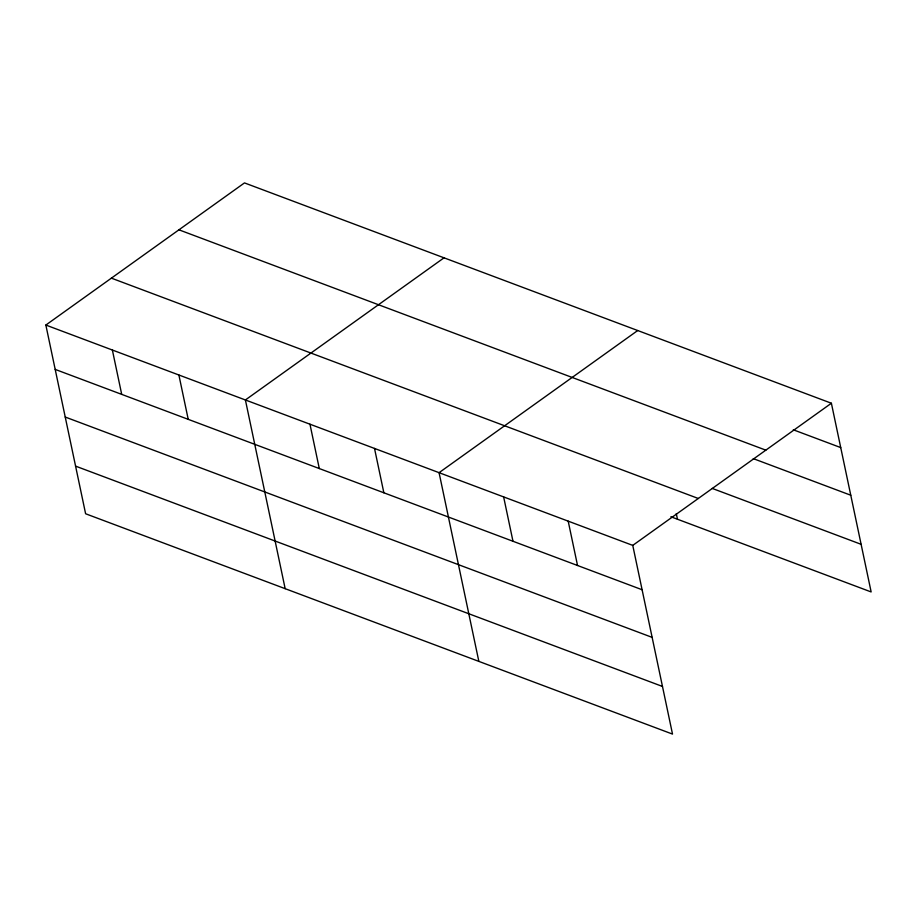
<?xml version="1.0" encoding="UTF-8"?>
<svg xmlns="http://www.w3.org/2000/svg" width="917" height="917" viewBox="0 0 917 917"><rect width="100%" height="100%" fill="white"/><g stroke="black" fill="none" stroke-linecap="round" stroke-linejoin="round"><path stroke-width="1.38" d="M45.85 325.054L632.753 545.386L672.516 734.093L85.613 513.761L45.85 325.054L244.484 182.907L831.387 403.239L871.15 591.946L670.889 516.764M444.023 257.826L245.401 399.961L285.164 588.668M637.705 330.533L439.071 472.679L478.846 661.375M632.753 545.386L831.387 403.239M793.297 429.786L840.729 447.588M178.93 229.812L765.833 450.155M753.27 458.626L850.77 495.226M712.234 488.417L861.109 544.308M111.393 278.149L698.307 498.481M55.192 369.402L642.095 589.734M65.233 417.04L652.136 637.372M75.572 466.123L662.475 686.455M676.288 513.635L677.468 519.24M568.196 521.154L577.538 565.502M503.639 496.911L512.981 541.259M374.514 448.436L383.856 492.784M309.957 424.204L319.299 468.553M178.884 374.996L188.226 419.344M112.367 350.019L121.709 394.367"/></g></svg>
